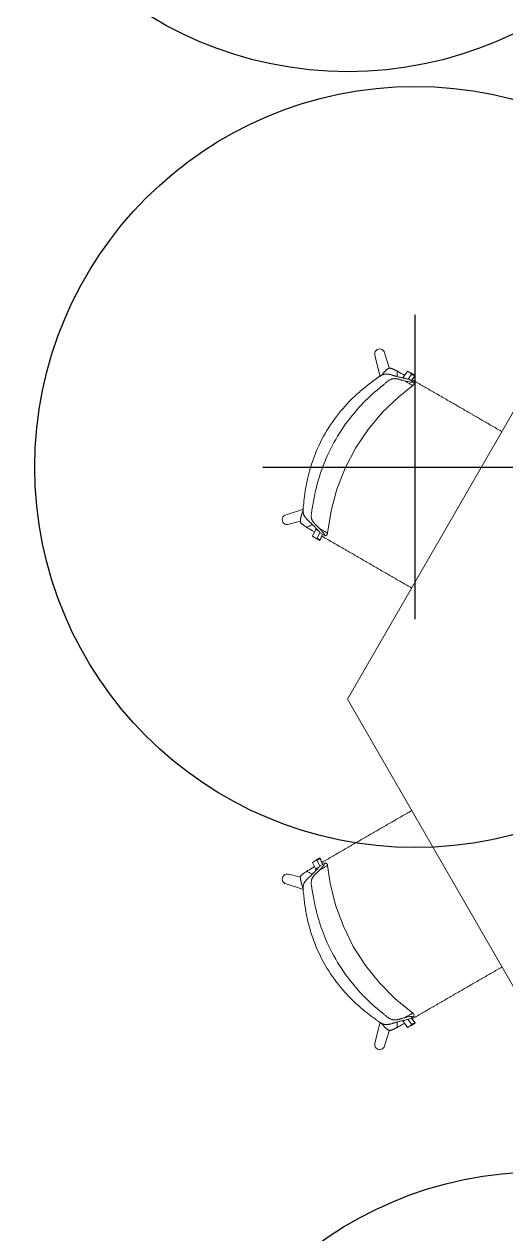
# Model space of a CAD drawing. Header units: millimetres. Extents: x 155920 to 295199, y -4084 to 97293.
# Drawn here: x 183568 to 184835, y 19317 to 22496 of the extents above; entities that cross this region are included whole.
import ezdxf

# ---------------------------------------------------------------- set-up
doc = ezdxf.new("R2010")
doc.units = ezdxf.units.MM
doc.header["$MEASUREMENT"] = 0
doc.layers.add('I-FURN', color=8, linetype='CONTINUOUS', lineweight=9)
doc.layers.add('Social Distancing', color=7, linetype='CONTINUOUS')

msp = doc.modelspace()

# ---------------------------------------------------------------- linework, layer by layer
at = {"layer": 'I-FURN'}
for p, q in [((184993, 21717.5), (184418.1, 20721.5)), ((184490.5, 21624.8), (184504.4, 21569.8)), ((184528.5, 21591), (184515.7, 21631.9)), ((184565.1, 21567.3), (184576.3, 21583.8)), ((184576.3, 21583.8), (184587.8, 21577.2)), ((184567.2, 21565), (184564.6, 21566.5)), ((184570.2, 21564.3), (184565.1, 21567.3)), ((184587.8, 21577.2), (184578.1, 21562.7)), ((184579.6, 21562.5), (184591.4, 21555.6)), ((184596.4, 21572.6), (184584.8, 21579.3)), ((184586, 21558.8), (184596.4, 21572.6)), ((184586.1, 21558.7), (184595.9, 21571.8)), ((184593, 21550.2), (184593.4, 21552.5)), ((184593.4, 21552.5), (184593.2, 21554.6)), ((184552.9, 21516.6), (184590, 21545.9)), ((184590, 21545.9), (184591.4, 21547.2)), ((184591.4, 21547.2), (184592.4, 21548.8)), ((184592.4, 21548.8), (184593, 21550.2)), ((184510.3, 21475.7), (184552.9, 21516.6)), ((184472.3, 21430.3), (184510.3, 21475.7)), ((184439.5, 21381.1), (184472.3, 21430.3)), ((184412.2, 21328.7), (184439.5, 21381.1)), ((184390.7, 21273.6), (184412.2, 21328.7)), ((184375.3, 21216.5), (184390.7, 21273.6)), ((184302.3, 21220.9), (184256.8, 21206.6)), ((184366.1, 21158.2), (184375.3, 21216.5)), ((184264, 21181.5), (184294.7, 21189.3)), ((184325.9, 21150.3), (184334.7, 21168.2)), ((184337.5, 21143.6), (184325.9, 21150.3)), ((184334.2, 21145.1), (184345.7, 21138.5)), ((184334.7, 21168.2), (184342.3, 21163.8)), ((184335.2, 21169), (184340.3, 21166.1)), ((184345.5, 21160.1), (184337.5, 21143.6)), ((184345.6, 21160.1), (184338, 21144.4)), ((184345.7, 21138.5), (184352.9, 21155.3)), ((184346.2, 21139.3), (184353, 21155.2)), ((184346.6, 21158.9), (184358.4, 21152.1)), ((184362.1, 21152), (184360.2, 21151)), ((184363.9, 21153.4), (184362.1, 21152)), ((184364.8, 21154.6), (184363.9, 21153.4)), ((184365.7, 21156.3), (184364.8, 21154.6)), ((184366.1, 21158.2), (184365.7, 21156.3)), ((184418.1, 20721.5), (184993.1, 19725.6)), ((184325.9, 20292.8), (184337.5, 20299.4)), ((184334.7, 20274.8), (184325.9, 20292.8)), ((184345.7, 20304.6), (184334.2, 20297.9)), ((184337.5, 20299.4), (184345.5, 20282.9)), ((184338, 20298.6), (184345.6, 20283)), ((184352.9, 20287.8), (184345.7, 20304.6)), ((184353, 20287.9), (184346.2, 20303.8)), ((184358.4, 20291), (184346.6, 20284.2)), ((184360.2, 20292), (184361.9, 20291.2)), ((184361.9, 20291.2), (184363.4, 20290.1)), ((184363.4, 20290.1), (184364.4, 20289)), ((184364.4, 20289), (184365.6, 20287)), ((184365.6, 20287), (184366.1, 20284.9)), ((184372.9, 20238.1), (184366.1, 20284.9)), ((184294.7, 20253.8), (184264, 20261.6)), ((184342.3, 20279.3), (184334.7, 20274.8)), ((184340.3, 20277), (184335.2, 20274)), ((184256.8, 20236.4), (184302.3, 20222.1)), ((184387.1, 20180.7), (184372.9, 20238.1)), ((184407.4, 20125.2), (184387.1, 20180.7)), ((184433.6, 20072.1), (184407.4, 20125.2)), ((184465.3, 20022.3), (184433.6, 20072.1)), ((184502.3, 19976.1), (184465.3, 20022.3)), ((184544, 19934.2), (184502.3, 19976.1)), ((184590, 19897.1), (184544, 19934.2)), ((184504.4, 19873.2), (184490.5, 19818.3)), ((184564.6, 19876.6), (184567.2, 19878.1)), ((184565.1, 19875.8), (184570.2, 19878.7)), ((184576.3, 19859.2), (184565.1, 19875.8)), ((184578.1, 19880.3), (184587.8, 19865.9)), ((184591.4, 19887.4), (184579.6, 19880.6)), ((184584.8, 19863.8), (184596.4, 19870.5)), ((184596.4, 19870.5), (184586, 19884.3)), ((184595.9, 19871.3), (184586.1, 19884.3)), ((184591.5, 19895.6), (184590, 19897.1)), ((184592.7, 19893.6), (184591.5, 19895.6)), ((184593.1, 19892.2), (184592.7, 19893.6)), ((184593.4, 19890.3), (184593.1, 19892.2)), ((184593.2, 19888.4), (184593.4, 19890.3)), ((184515.7, 19811.2), (184528.5, 19852)), ((184587.8, 19865.9), (184576.3, 19859.2))]:
    msp.add_line(p, q, dxfattribs=at)
for centre, start, end in [((184502.9, 21629.2), 11.9662, 199.5824), ((184259.6, 21193.8), 101.9896, 289.6059), ((184259.6, 20249.2), 70.3941, 258.0104), ((184502.9, 19813.9), 160.4176, 348.0338)]:
    msp.add_arc(centre, 13.1, start, end, dxfattribs=at)
for centre, major_axis, start_param, end_param in [((184588.4, 21596.2), (-8.7, -15.1), 0.238848, 0.322489), ((184599.5, 21588.8), (-8.7, -15.1), 6.026179, 6.605675), ((184600, 21589.6), (-8.7, -15.1), 6.026179, 6.605675), ((184332.8, 21126.9), (-8.7, -15.1), 2.819103, 3.398599), ((184333.3, 21127.7), (-8.7, -15.1), 2.819103, 3.398599), ((184332.8, 20316.2), (-8.7, 15.1), 2.884586, 3.464082), ((184333.3, 20315.4), (-8.7, 15.1), 2.884586, 3.464082), ((184599.5, 19854.3), (-8.7, 15.1), 5.960696, 6.540192), ((184600, 19853.5), (-8.7, 15.1), 5.960696, 6.540192), ((184588.4, 19846.8), (-8.7, 15.1), 5.960696, 6.044337)]:
    msp.add_ellipse(centre, major_axis=major_axis, ratio=0.978487, start_param=start_param, end_param=end_param, dxfattribs=at)
for points, knots in [([(184504.5, 21570.2), (184506.1, 21572), (184508.7, 21574.8), (184511.8, 21578.1), (184513.5, 21580), (184514.8, 21581.3), (184516.1, 21582.6), (184517.2, 21583.7), (184518.4, 21584.8), (184519.7, 21586.1), (184521.1, 21587.3), (184522.5, 21588.5), (184523.7, 21589.3), (184524.6, 21589.9), (184525.3, 21590.3), (184526, 21590.7), (184527, 21591.1), (184528.3, 21591.5), (184529.8, 21591.7), (184531.1, 21591.6), (184532.4, 21591.4), (184533.7, 21591), (184534.9, 21590.6), (184535.7, 21590.2), (184536.2, 21590.1), (184536.6, 21589.9), (184536.9, 21589.7), (184537.4, 21589.5), (184538.2, 21589.2), (184539.3, 21588.7), (184540.4, 21588.1), (184541.4, 21587.7), (184542.1, 21587.3), (184542.8, 21587), (184543.8, 21586.5), (184545.5, 21585.6), (184547, 21584.9), (184548, 21584.4)], [0, 0, 0, 0, 0.125, 0.1875, 0.21875, 0.25, 0.28125, 0.3125, 0.34375, 0.375, 0.40625, 0.4375, 0.46875, 0.484375, 0.5, 0.515625, 0.53125, 0.5625, 0.59375, 0.625, 0.65625, 0.6875, 0.71875, 0.734375, 0.742188, 0.75, 0.757812, 0.765625, 0.78125, 0.8125, 0.84375, 0.859375, 0.875, 0.890625, 0.90625, 0.9375, 1, 1, 1, 1]), ([(184548.9, 21569.2), (184548.9, 21569.6), (184549.1, 21572.3), (184549, 21577.2), (184548.4, 21582), (184548, 21584.4)], [0.93933321, 0.93933321, 0.93933321, 0.93933321, 0.94444444, 0.97222222, 1, 1, 1, 1]), ([(184303.1, 21235.8), (184304.7, 21253.4), (184309.7, 21288.5), (184324.5, 21345.7), (184349.4, 21405.8), (184387.6, 21465.7), (184427.3, 21509.5), (184462.8, 21540.6), (184481.6, 21554.9), (184491.3, 21561.7)], [-1, -1, -1, -1, -0.863636, -0.727273, -0.545455, -0.363636, -0.181818, -0.090909, 0, 0, 0, 0]), ([(184491.3, 21561.7), (184493.3, 21563.4), (184497.3, 21566.6), (184502, 21569.8), (184505.5, 21571.9), (184508.2, 21573.2), (184510.3, 21574.2), (184511.7, 21574.7), (184512.5, 21575), (184513.1, 21575.2), (184513.7, 21575.4), (184514.4, 21575.7), (184515.8, 21576), (184517.6, 21576.3), (184519.6, 21576.4), (184521.6, 21576.3), (184523.4, 21576.2), (184525.2, 21575.9), (184526.6, 21575.7), (184527.6, 21575.5), (184528.1, 21575.5), (184528.5, 21575.4), (184528.9, 21575.4), (184529.5, 21575.3), (184530.4, 21575.1), (184531.6, 21574.9), (184532.9, 21574.5), (184534.6, 21573.9), (184536.2, 21573.3), (184537.8, 21572.7), (184539.1, 21572.4), (184540.3, 21572), (184542, 21571.5), (184545, 21570.7), (184549, 21569.6), (184553.5, 21568.4), (184557.7, 21567.3), (184561.8, 21566.2), (184565.6, 21565.3), (184569.1, 21564.5), (184571.2, 21564.1), (184572.2, 21563.9)], [0, 0, 0, 0, 0.035714, 0.071429, 0.089286, 0.107143, 0.125, 0.133929, 0.138393, 0.142857, 0.147321, 0.151786, 0.160714, 0.178571, 0.196429, 0.214286, 0.232143, 0.25, 0.267857, 0.276786, 0.28125, 0.285714, 0.290179, 0.294643, 0.303571, 0.321429, 0.339286, 0.357143, 0.392857, 0.410714, 0.428571, 0.446429, 0.464286, 0.5, 0.571429, 0.642857, 0.714286, 0.785714, 0.857143, 0.928571, 1, 1, 1, 1]), ([(184568.4, 21558.4), (184566.8, 21558.8), (184564.4, 21559.4), (184561.7, 21560.1), (184560.1, 21560.6), (184558.9, 21560.9), (184557.7, 21561.2), (184556.3, 21561.7), (184554.9, 21562.3), (184553.5, 21562.7), (184552.3, 21563.1), (184551.2, 21563.3), (184550.4, 21563.4), (184549.9, 21563.4), (184549.5, 21563.5), (184549.2, 21563.5), (184548.6, 21563.6), (184547.7, 21563.7), (184546.3, 21563.8), (184544.5, 21564), (184542.6, 21564.2), (184540.7, 21564.2), (184538.6, 21564), (184536.8, 21563.7), (184535.5, 21563.3), (184534.8, 21563), (184534.2, 21562.8), (184533.6, 21562.6), (184532.9, 21562.3), (184531.5, 21561.7), (184529.5, 21560.7), (184527, 21559.2), (184523.7, 21557), (184519.3, 21553.7), (184515.7, 21550.4), (184513.8, 21548.6)], [0, 0, 0, 0, 0.125, 0.1875, 0.21875, 0.25, 0.28125, 0.3125, 0.375, 0.40625, 0.4375, 0.46875, 0.484375, 0.492188, 0.5, 0.507812, 0.515625, 0.53125, 0.5625, 0.59375, 0.625, 0.65625, 0.6875, 0.71875, 0.734375, 0.742188, 0.75, 0.757812, 0.765625, 0.78125, 0.8125, 0.84375, 0.875, 0.9375, 1, 1, 1, 1]), ([(184565.2, 21567.3), (184564.7, 21567.1), (184563.9, 21566.7), (184563, 21566.3), (184562.6, 21566.1)], [-0.8741323, -0.8741323, -0.8741323, -0.8741323, -0.6666667, -0.4718724, -0.4718724, -0.4718724, -0.4718724]), ([(184568.4, 21558.4), (184571, 21556.9), (184575.7, 21554.2), (184581.2, 21551), (184585.3, 21548.6), (184587.6, 21547.3), (184588.8, 21546.6), (184589.5, 21546.2), (184589.9, 21546), (184590, 21545.9), (184590, 21545.9)], [0, 0, 0, 0, 0.1111111, 0.2222222, 0.3333333, 0.4444444, 0.5, 0.5555556, 0.6111111, 0.6625707, 0.6625707, 0.6625707, 0.6625707]), ([(184587.4, 21561.8), (184588.1, 21561.5), (184590.9, 21559.9), (184595.9, 21556.9), (184602.7, 21553), (184609.4, 21549.2), (184618.1, 21544.1), (184628.9, 21537.9), (184639.5, 21531.8), (184648, 21526.9), (184654.6, 21523.1), (184661.2, 21519.3), (184669.9, 21514.2), (184680.7, 21508), (184693.6, 21500.6), (184706.7, 21493), (184719.8, 21485.4), (184732.8, 21477.9), (184743.6, 21471.7), (184752.3, 21466.6), (184758.9, 21462.8), (184765.5, 21459), (184774.2, 21454), (184785, 21447.8), (184795.8, 21441.5), (184804.6, 21436.5), (184811.2, 21432.7), (184817.8, 21428.9), (184822.2, 21426.3), (184824.4, 21425), (184824.5, 21425)], [-0.8977274, -0.8977274, -0.8977274, -0.8977274, -0.8928571, -0.875, -0.8571429, -0.8392857, -0.8214286, -0.7857143, -0.75, -0.7321429, -0.7142857, -0.6964286, -0.6785714, -0.6428571, -0.6071429, -0.5714286, -0.5357143, -0.5, -0.4642857, -0.4464286, -0.4285714, -0.4107143, -0.3928571, -0.3571429, -0.3214286, -0.3035714, -0.2857143, -0.2678571, -0.25, -0.2492433, -0.2492433, -0.2492433, -0.2492433]), ([(184513.8, 21548.6), (184503.7, 21540.7), (184483.9, 21524.2), (184447, 21488.3), (184406.2, 21438.3), (184367.4, 21371.2), (184344.5, 21310.8), (184331.9, 21260.9), (184327.5, 21235.5), (184325.7, 21222.8)], [-1, -1, -1, -1, -0.9, -0.8, -0.6, -0.4, -0.2, -0.1, 0, 0, 0, 0]), ([(184341.6, 21164.6), (184340.3, 21166.1), (184338.1, 21168.6), (184334.4, 21172.4), (184331.5, 21175.4), (184328.4, 21178.5), (184325.1, 21181.8), (184322.1, 21184.8), (184319.7, 21187.2), (184318.1, 21188.8), (184316.8, 21190), (184315.5, 21191.1), (184314.2, 21192.1), (184312.8, 21193.3), (184311.8, 21194.3), (184311, 21195.2), (184310.4, 21195.9), (184310.1, 21196.3), (184309.8, 21196.6), (184309.6, 21197), (184309.3, 21197.4), (184308.7, 21198.2), (184307.8, 21199.3), (184306.7, 21200.7), (184305.6, 21202.2), (184304.6, 21203.9), (184303.6, 21205.7), (184303, 21207.4), (184302.6, 21208.7), (184302.4, 21209.5), (184302.3, 21210.1), (184302.2, 21210.7), (184302, 21211.6), (184301.8, 21213.1), (184301.6, 21215.4), (184301.4, 21218.3), (184301.5, 21222.5), (184301.9, 21228.1), (184302.6, 21233.2), (184303.1, 21235.8)], [0, 0, 0, 0, 0.142857, 0.214286, 0.285714, 0.357143, 0.428571, 0.5, 0.535714, 0.571429, 0.589286, 0.607143, 0.642857, 0.660714, 0.678571, 0.696429, 0.705357, 0.709821, 0.714286, 0.71875, 0.723214, 0.732143, 0.75, 0.767857, 0.785714, 0.803571, 0.821429, 0.839286, 0.848214, 0.852679, 0.857143, 0.861607, 0.866071, 0.875, 0.892857, 0.910714, 0.928571, 0.964286, 1, 1, 1, 1]), ([(184310.9, 21173.7), (184310, 21174.3), (184308.6, 21175.2), (184306.9, 21176.2), (184306, 21176.8), (184305.3, 21177.3), (184304.7, 21177.8), (184303.8, 21178.3), (184302.8, 21179), (184301.8, 21179.7), (184301.1, 21180.3), (184300.7, 21180.6), (184300.4, 21180.8), (184300.1, 21181), (184299.6, 21181.4), (184298.9, 21181.9), (184298, 21182.7), (184297, 21183.7), (184296.2, 21184.6), (184295.4, 21185.8), (184294.9, 21187.2), (184294.5, 21188.5), (184294.4, 21189.5), (184294.4, 21190.3), (184294.4, 21191.1), (184294.4, 21192.2), (184294.6, 21193.7), (184294.9, 21195.5), (184295.3, 21197.3), (184295.7, 21199.1), (184296.1, 21200.7), (184296.5, 21202.2), (184296.9, 21203.9), (184297.4, 21205.7), (184298.2, 21208.2), (184299.5, 21212.5), (184300.7, 21216.2), (184301.4, 21218.4)], [0, 0, 0, 0, 0.0625, 0.09375, 0.109375, 0.125, 0.140625, 0.15625, 0.1875, 0.21875, 0.234375, 0.242188, 0.25, 0.257812, 0.265625, 0.28125, 0.3125, 0.34375, 0.375, 0.40625, 0.4375, 0.46875, 0.484375, 0.5, 0.515625, 0.53125, 0.5625, 0.59375, 0.625, 0.65625, 0.6875, 0.71875, 0.75, 0.78125, 0.8125, 0.875, 1, 1, 1, 1]), ([(184325.7, 21222.8), (184325.1, 21220.3), (184324.1, 21215.5), (184323.4, 21210), (184323.1, 21206), (184323.1, 21203.2), (184323.2, 21201), (184323.4, 21199.5), (184323.5, 21198.6), (184323.6, 21198), (184323.7, 21197.4), (184323.8, 21196.7), (184324.2, 21195.4), (184324.8, 21193.6), (184325.7, 21191.8), (184326.7, 21190), (184327.7, 21188.5), (184328.8, 21187.1), (184329.6, 21185.9), (184330.2, 21185.2), (184330.5, 21184.7), (184330.7, 21184.4), (184330.9, 21184.1), (184331.2, 21183.7), (184331.7, 21183.1), (184332.4, 21182.2), (184333.3, 21181.4), (184334.4, 21180.4), (184335.6, 21179.5), (184336.7, 21178.5), (184337.6, 21177.6), (184338.5, 21176.8), (184339.6, 21175.6), (184341.7, 21173.6), (184343.4, 21171.8), (184344.5, 21170.6)], [0, 0, 0, 0, 0.0625, 0.125, 0.15625, 0.1875, 0.21875, 0.234375, 0.242188, 0.25, 0.257812, 0.265625, 0.28125, 0.3125, 0.34375, 0.375, 0.40625, 0.4375, 0.46875, 0.484375, 0.492188, 0.5, 0.507812, 0.515625, 0.53125, 0.5625, 0.59375, 0.625, 0.6875, 0.71875, 0.75, 0.78125, 0.8125, 0.875, 1, 1, 1, 1]), ([(184310.9, 21173.7), (184313.2, 21174.5), (184317.6, 21176.4), (184322.4, 21179.1), (184325, 21180.8), (184325.7, 21181.4)], [0, 0, 0, 0, 0.02777778, 0.05555556, 0.06747035, 0.06747035, 0.06747035, 0.06747035]), ([(184334.9, 21171.8), (184335, 21171.3), (184335.1, 21170.3), (184335.2, 21169.4), (184335.2, 21169)], [-0.5281276, -0.5281276, -0.5281276, -0.5281276, -0.3333333, -0.1189454, -0.1189454, -0.1189454, -0.1189454]), ([(184366.1, 21158.2), (184366.1, 21158.2), (184366, 21158.2), (184365.6, 21158.5), (184364.8, 21158.9), (184363, 21159.9), (184359.7, 21161.9), (184353.4, 21165.5), (184347.8, 21168.7), (184344.5, 21170.6)], [0.3374293, 0.3374293, 0.3374293, 0.3374293, 0.3888889, 0.4444444, 0.5138889, 0.5833333, 0.7222222, 0.8611111, 1, 1, 1, 1]), ([(184587.2, 21013.9), (184587.2, 21013.9), (184582.8, 21016.4), (184574, 21021.5), (184560.7, 21029.2), (184547.6, 21036.8), (184536.7, 21043), (184527.9, 21048.1), (184521.3, 21051.9), (184514.7, 21055.7), (184506, 21060.7), (184495.3, 21066.9), (184484.6, 21073.1), (184476, 21078.1), (184469.5, 21081.9), (184462.9, 21085.7), (184454.2, 21090.7), (184443.5, 21096.9), (184432.7, 21103.1), (184423.9, 21108.2), (184417.3, 21112), (184410.6, 21115.8), (184401.9, 21120.9), (184391.1, 21127.1), (184378.1, 21134.6), (184364.7, 21142.3), (184355.4, 21147.7), (184350.6, 21150.5), (184350.2, 21150.7)], [-0.7503695, -0.7503695, -0.7503695, -0.7503695, -0.75, -0.7142857, -0.6785714, -0.6428571, -0.6071429, -0.5892857, -0.5714286, -0.5535714, -0.5357143, -0.5, -0.4642857, -0.4464286, -0.4285714, -0.4107143, -0.3928571, -0.3571429, -0.3214286, -0.3035714, -0.2857143, -0.2678571, -0.25, -0.2142857, -0.1785714, -0.1428571, -0.1071429, -0.103964, -0.103964, -0.103964, -0.103964]), ([(184350.2, 20292.3), (184350.6, 20292.5), (184355.4, 20295.3), (184364.7, 20300.7), (184378.1, 20308.4), (184391.1, 20316), (184401.9, 20322.2), (184410.6, 20327.2), (184417.3, 20331.1), (184423.9, 20334.9), (184432.7, 20340), (184443.5, 20346.2), (184454.2, 20352.4), (184462.9, 20357.4), (184469.5, 20361.2), (184476, 20365), (184484.6, 20370), (184495.3, 20376.1), (184506, 20382.3), (184514.7, 20387.3), (184521.3, 20391.1), (184527.9, 20395), (184536.7, 20400), (184547.6, 20406.3), (184560.7, 20413.9), (184574, 20421.5), (184582.8, 20426.6), (184587.2, 20429.2), (184587.2, 20429.2)], [-0.896036, -0.896036, -0.896036, -0.896036, -0.8928571, -0.8571429, -0.8214286, -0.7857143, -0.75, -0.7321429, -0.7142857, -0.6964286, -0.6785714, -0.6428571, -0.6071429, -0.5892857, -0.5714286, -0.5535714, -0.5357143, -0.5, -0.4642857, -0.4464286, -0.4285714, -0.4107143, -0.3928571, -0.3571429, -0.3214286, -0.2857143, -0.25, -0.2496035, -0.2496035, -0.2496035, -0.2496035]), ([(184344.5, 20272.4), (184347.1, 20273.9), (184351.8, 20276.6), (184357.3, 20279.8), (184361.4, 20282.2), (184363.7, 20283.5), (184364.9, 20284.2), (184365.6, 20284.6), (184366, 20284.8), (184366.1, 20284.9), (184366.1, 20284.9)], [0, 0, 0, 0, 0.1111111, 0.2222222, 0.3333333, 0.4444444, 0.5, 0.5555556, 0.6111111, 0.6625707, 0.6625707, 0.6625707, 0.6625707]), ([(184301.4, 20224.6), (184300.7, 20226.9), (184299.5, 20230.6), (184298.2, 20234.9), (184297.4, 20237.3), (184296.9, 20239.2), (184296.5, 20240.8), (184296.1, 20242.4), (184295.7, 20244), (184295.3, 20245.8), (184294.9, 20247.6), (184294.6, 20249.4), (184294.4, 20250.8), (184294.4, 20251.9), (184294.4, 20252.7), (184294.4, 20253.5), (184294.5, 20254.6), (184294.9, 20255.9), (184295.4, 20257.3), (184296.2, 20258.4), (184297, 20259.4), (184298, 20260.4), (184298.9, 20261.1), (184299.6, 20261.7), (184300.1, 20262), (184300.4, 20262.3), (184300.7, 20262.5), (184301.1, 20262.8), (184301.8, 20263.3), (184302.8, 20264), (184303.8, 20264.7), (184304.7, 20265.3), (184305.3, 20265.7), (184306, 20266.2), (184306.9, 20266.8), (184308.6, 20267.9), (184310, 20268.8), (184310.9, 20269.4)], [0, 0, 0, 0, 0.125, 0.1875, 0.21875, 0.25, 0.28125, 0.3125, 0.34375, 0.375, 0.40625, 0.4375, 0.46875, 0.484375, 0.5, 0.515625, 0.53125, 0.5625, 0.59375, 0.625, 0.65625, 0.6875, 0.71875, 0.734375, 0.742188, 0.75, 0.757812, 0.765625, 0.78125, 0.8125, 0.84375, 0.859375, 0.875, 0.890625, 0.90625, 0.9375, 1, 1, 1, 1]), ([(184303.1, 20207.3), (184302.6, 20209.9), (184301.9, 20214.9), (184301.5, 20220.6), (184301.4, 20224.7), (184301.6, 20227.7), (184301.8, 20229.9), (184302, 20231.5), (184302.2, 20232.3), (184302.3, 20232.9), (184302.4, 20233.5), (184302.6, 20234.3), (184303, 20235.6), (184303.6, 20237.4), (184304.6, 20239.2), (184305.6, 20240.9), (184306.7, 20242.4), (184307.8, 20243.8), (184308.7, 20244.9), (184309.3, 20245.6), (184309.6, 20246.1), (184309.8, 20246.4), (184310.1, 20246.7), (184310.4, 20247.2), (184311, 20247.9), (184311.8, 20248.8), (184312.8, 20249.7), (184314.2, 20250.9), (184315.5, 20252), (184316.8, 20253.1), (184317.8, 20254), (184318.7, 20254.9), (184320, 20256.2), (184322.1, 20258.3), (184325.1, 20261.3), (184328.4, 20264.5), (184331.5, 20267.6), (184334.4, 20270.7), (184337.2, 20273.5), (184339.6, 20276.1), (184341, 20277.7), (184341.6, 20278.5)], [0, 0, 0, 0, 0.035714, 0.071429, 0.089286, 0.107143, 0.125, 0.133929, 0.138393, 0.142857, 0.147321, 0.151786, 0.160714, 0.178571, 0.196429, 0.214286, 0.232143, 0.25, 0.267857, 0.276786, 0.28125, 0.285714, 0.290179, 0.294643, 0.303571, 0.321429, 0.339286, 0.357143, 0.392857, 0.410714, 0.428571, 0.446429, 0.464286, 0.5, 0.571429, 0.642857, 0.714286, 0.785714, 0.857143, 0.928571, 1, 1, 1, 1]), ([(184325.7, 20261.7), (184324.9, 20262.3), (184322.3, 20264), (184317.6, 20266.7), (184313.2, 20268.6), (184310.9, 20269.4)], [0.93303317, 0.93303317, 0.93303317, 0.93303317, 0.94444444, 0.97222222, 1, 1, 1, 1]), ([(184344.5, 20272.4), (184343.4, 20271.3), (184341.7, 20269.5), (184339.6, 20267.5), (184338.5, 20266.3), (184337.6, 20265.4), (184336.7, 20264.6), (184335.6, 20263.6), (184334.4, 20262.7), (184333.3, 20261.7), (184332.4, 20260.8), (184331.7, 20260), (184331.2, 20259.3), (184330.9, 20258.9), (184330.7, 20258.6), (184330.5, 20258.3), (184330.2, 20257.9), (184329.6, 20257.1), (184328.8, 20256), (184327.7, 20254.6), (184326.7, 20253), (184325.7, 20251.3), (184324.8, 20249.4), (184324.2, 20247.7), (184323.8, 20246.4), (184323.7, 20245.6), (184323.6, 20245), (184323.5, 20244.4), (184323.4, 20243.6), (184323.2, 20242.1), (184323.1, 20239.9), (184323.1, 20237), (184323.4, 20233), (184324.1, 20227.6), (184325.1, 20222.8), (184325.7, 20220.3)], [0, 0, 0, 0, 0.125, 0.1875, 0.21875, 0.25, 0.28125, 0.3125, 0.375, 0.40625, 0.4375, 0.46875, 0.484375, 0.492188, 0.5, 0.507812, 0.515625, 0.53125, 0.5625, 0.59375, 0.625, 0.65625, 0.6875, 0.71875, 0.734375, 0.742188, 0.75, 0.757812, 0.765625, 0.78125, 0.8125, 0.84375, 0.875, 0.9375, 1, 1, 1, 1]), ([(184335.2, 20274.1), (184335.2, 20273.6), (184335.1, 20272.7), (184335, 20271.7), (184334.9, 20271.3)], [-0.8810546, -0.8810546, -0.8810546, -0.8810546, -0.6666667, -0.4718724, -0.4718724, -0.4718724, -0.4718724]), ([(184325.7, 20220.3), (184327.5, 20207.5), (184331.9, 20182.2), (184344.5, 20132.2), (184367.4, 20071.9), (184406.2, 20004.8), (184447, 19954.8), (184483.9, 19918.9), (184503.7, 19902.3), (184513.8, 19894.4)], [-1, -1, -1, -1, -0.9, -0.8, -0.6, -0.4, -0.2, -0.1, 0, 0, 0, 0]), ([(184491.3, 19881.4), (184476.8, 19891.6), (184448.9, 19913.4), (184406.8, 19954.8), (184367.2, 20006.5), (184334.4, 20069.5), (184316.3, 20125.8), (184307.1, 20172.1), (184304.2, 20195.5), (184303.1, 20207.3)], [-1, -1, -1, -1, -0.863636, -0.727273, -0.545455, -0.363636, -0.181818, -0.090909, 0, 0, 0, 0]), ([(184824.5, 20018.1), (184824.4, 20018.1), (184822.2, 20016.7), (184817.8, 20014.2), (184811.2, 20010.4), (184804.6, 20006.6), (184795.8, 20001.5), (184785, 19995.3), (184774.2, 19989.1), (184765.5, 19984), (184758.9, 19980.2), (184752.3, 19976.4), (184743.6, 19971.4), (184732.8, 19965.1), (184719.8, 19957.6), (184706.7, 19950), (184693.6, 19942.5), (184680.7, 19935), (184669.9, 19928.8), (184661.2, 19923.8), (184654.6, 19920), (184648, 19916.2), (184639.5, 19911.2), (184628.9, 19905.1), (184618.1, 19898.9), (184609.4, 19893.9), (184602.7, 19890), (184595.9, 19886.1), (184590.9, 19883.2), (184588, 19881.6), (184587.4, 19881.2)], [-0.7508218, -0.7508218, -0.7508218, -0.7508218, -0.75, -0.7321429, -0.7142857, -0.6964286, -0.6785714, -0.6428571, -0.6071429, -0.5892857, -0.5714286, -0.5535714, -0.5357143, -0.5, -0.4642857, -0.4285714, -0.3928571, -0.3571429, -0.3214286, -0.3035714, -0.2857143, -0.2678571, -0.25, -0.2142857, -0.1785714, -0.1607143, -0.1428571, -0.125, -0.1071429, -0.1022726, -0.1022726, -0.1022726, -0.1022726]), ([(184572.2, 19879.1), (184570.2, 19878.8), (184566.9, 19878.1), (184561.8, 19876.8), (184557.7, 19875.8), (184553.5, 19874.6), (184549, 19873.4), (184545, 19872.3), (184541.6, 19871.4), (184539.5, 19870.8), (184537.8, 19870.3), (184536.2, 19869.7), (184534.6, 19869.1), (184532.9, 19868.6), (184531.6, 19868.2), (184530.4, 19867.9), (184529.5, 19867.8), (184528.9, 19867.7), (184528.5, 19867.6), (184528.1, 19867.6), (184527.6, 19867.5), (184526.6, 19867.4), (184525.2, 19867.2), (184523.4, 19866.9), (184521.6, 19866.7), (184519.6, 19866.7), (184517.6, 19866.8), (184515.8, 19867.1), (184514.4, 19867.4), (184513.7, 19867.6), (184513.1, 19867.8), (184512.5, 19868), (184511.7, 19868.3), (184510.3, 19868.9), (184508.2, 19869.8), (184505.5, 19871.2), (184502, 19873.3), (184497.3, 19876.5), (184493.3, 19879.6), (184491.3, 19881.4)], [0, 0, 0, 0, 0.142857, 0.214286, 0.285714, 0.357143, 0.428571, 0.5, 0.535714, 0.571429, 0.589286, 0.607143, 0.642857, 0.660714, 0.678571, 0.696429, 0.705357, 0.709821, 0.714286, 0.71875, 0.723214, 0.732143, 0.75, 0.767857, 0.785714, 0.803571, 0.821429, 0.839286, 0.848214, 0.852679, 0.857143, 0.861607, 0.866071, 0.875, 0.892857, 0.910714, 0.928571, 0.964286, 1, 1, 1, 1]), ([(184548, 19858.7), (184547, 19858.2), (184545.5, 19857.4), (184543.8, 19856.6), (184542.8, 19856.1), (184542.1, 19855.7), (184541.4, 19855.4), (184540.4, 19854.9), (184539.3, 19854.4), (184538.2, 19853.9), (184537.4, 19853.5), (184536.9, 19853.3), (184536.6, 19853.2), (184536.2, 19853), (184535.7, 19852.8), (184534.9, 19852.5), (184533.7, 19852.1), (184532.4, 19851.7), (184531.1, 19851.4), (184529.8, 19851.4), (184528.3, 19851.6), (184527, 19851.9), (184526, 19852.4), (184525.3, 19852.7), (184524.6, 19853.1), (184523.7, 19853.7), (184522.5, 19854.6), (184521.1, 19855.7), (184519.7, 19857), (184518.4, 19858.2), (184517.2, 19859.4), (184516.1, 19860.5), (184514.8, 19861.7), (184513.5, 19863.1), (184511.8, 19864.9), (184508.7, 19868.2), (184506.1, 19871.1), (184504.5, 19872.9)], [0, 0, 0, 0, 0.0625, 0.09375, 0.109375, 0.125, 0.140625, 0.15625, 0.1875, 0.21875, 0.234375, 0.242188, 0.25, 0.257812, 0.265625, 0.28125, 0.3125, 0.34375, 0.375, 0.40625, 0.4375, 0.46875, 0.484375, 0.5, 0.515625, 0.53125, 0.5625, 0.59375, 0.625, 0.65625, 0.6875, 0.71875, 0.75, 0.78125, 0.8125, 0.875, 1, 1, 1, 1]), ([(184513.8, 19894.4), (184515.7, 19892.6), (184519.3, 19889.4), (184523.7, 19886), (184527, 19883.8), (184529.5, 19882.4), (184531.5, 19881.4), (184532.9, 19880.8), (184533.6, 19880.5), (184534.2, 19880.2), (184534.8, 19880), (184535.5, 19879.8), (184536.8, 19879.4), (184538.6, 19879.1), (184540.7, 19878.9), (184542.6, 19878.9), (184544.5, 19879), (184546.3, 19879.2), (184547.7, 19879.4), (184548.6, 19879.5), (184549.2, 19879.6), (184549.5, 19879.6), (184549.9, 19879.6), (184550.4, 19879.7), (184551.2, 19879.8), (184552.3, 19880), (184553.5, 19880.3), (184554.9, 19880.8), (184556.3, 19881.3), (184557.7, 19881.8), (184558.9, 19882.2), (184560.1, 19882.5), (184561.7, 19882.9), (184564.4, 19883.6), (184566.8, 19884.3), (184568.4, 19884.7)], [0, 0, 0, 0, 0.0625, 0.125, 0.15625, 0.1875, 0.21875, 0.234375, 0.242188, 0.25, 0.257812, 0.265625, 0.28125, 0.3125, 0.34375, 0.375, 0.40625, 0.4375, 0.46875, 0.484375, 0.492188, 0.5, 0.507812, 0.515625, 0.53125, 0.5625, 0.59375, 0.625, 0.6875, 0.71875, 0.75, 0.78125, 0.8125, 0.875, 1, 1, 1, 1]), ([(184548, 19858.7), (184548.4, 19861.1), (184549, 19865.8), (184549.1, 19870.8), (184548.9, 19873.4), (184548.9, 19873.8)], [0, 0, 0, 0, 0.02777778, 0.05555556, 0.06066679, 0.06066679, 0.06066679, 0.06066679]), ([(184562.6, 19876.9), (184563, 19876.7), (184563.9, 19876.3), (184564.7, 19876), (184565.1, 19875.8)], [-0.5281276, -0.5281276, -0.5281276, -0.5281276, -0.3333333, -0.1258677, -0.1258677, -0.1258677, -0.1258677]), ([(184590, 19897.1), (184590, 19897.1), (184589.9, 19897.1), (184589.4, 19896.8), (184588.7, 19896.3), (184586.9, 19895.3), (184583.5, 19893.4), (184577.3, 19889.8), (184571.7, 19886.5), (184568.4, 19884.7)], [0.3374293, 0.3374293, 0.3374293, 0.3374293, 0.3888889, 0.4444444, 0.5138889, 0.5833333, 0.7222222, 0.8611111, 1, 1, 1, 1])]:
    msp.add_open_spline(points, degree=3, knots=knots, dxfattribs=at)
for points in [[(184548, 21584.4), (184548.6, 21584.1), (184549.7, 21583.5), (184550.9, 21582.9), (184551.4, 21582.6)], [(184551.4, 21582.6), (184556.8, 21579.6), (184562.2, 21576.4), (184567.9, 21573.1)], [(184591.4, 21555.6), (184591, 21555.4), (184590, 21554.9), (184587.4, 21554.7), (184583.8, 21555.1), (184579.4, 21555.8), (184574.3, 21556.9), (184570.4, 21557.9), (184568.4, 21558.4)], [(184572.2, 21563.9), (184573.5, 21563.6), (184576.1, 21563.1), (184578.5, 21562.7), (184579.6, 21562.5)], [(184592.5, 21555), (184592.9, 21554.8), (184593.3, 21554.6), (184593.2, 21554.6), (184592.6, 21555), (184591.9, 21555.4), (184591.4, 21555.6)], [(184302.6, 21221.9), (184302.2, 21220.8), (184301.8, 21219.6), (184301.4, 21218.4)], [(184301.4, 21218.4), (184301.8, 21219.6), (184302.2, 21220.7), (184302.6, 21221.9)], [(184314.1, 21171.6), (184313.6, 21171.9), (184312.5, 21172.6), (184311.4, 21173.3), (184310.9, 21173.7)], [(184330.5, 21162.1), (184324.8, 21165.4), (184319.4, 21168.5), (184314.1, 21171.6)], [(184344.5, 21170.6), (184346, 21169.1), (184348.8, 21166.3), (184352.2, 21162.4), (184355.1, 21159), (184357.2, 21156.1), (184358.3, 21153.7), (184358.5, 21152.5), (184358.4, 21152.1)], [(184346.6, 21158.9), (184345.9, 21159.8), (184344.3, 21161.6), (184342.6, 21163.6), (184341.6, 21164.6)], [(184358.4, 21152.1), (184358.9, 21151.8), (184359.6, 21151.4), (184360.2, 21151.1), (184360.3, 21151), (184359.9, 21151.2), (184359.5, 21151.4)], [(184314.1, 20271.5), (184319.4, 20274.5), (184324.8, 20277.7), (184330.5, 20281)], [(184341.6, 20278.5), (184342.6, 20279.5), (184344.3, 20281.5), (184345.9, 20283.3), (184346.6, 20284.2)], [(184358.4, 20291), (184358.5, 20290.5), (184358.3, 20289.4), (184357.2, 20287), (184355.1, 20284.1), (184352.2, 20280.7), (184348.8, 20276.8), (184346, 20273.9), (184344.5, 20272.4)], [(184359.5, 20291.6), (184359.9, 20291.8), (184360.3, 20292), (184360.2, 20292), (184359.6, 20291.7), (184358.9, 20291.3), (184358.4, 20291)], [(184310.9, 20269.4), (184311.4, 20269.7), (184312.5, 20270.4), (184313.6, 20271.1), (184314.1, 20271.5)], [(184302.6, 20221.2), (184302.2, 20222.3), (184301.8, 20223.5), (184301.4, 20224.6)], [(184301.4, 20224.6), (184301.8, 20223.5), (184302.2, 20222.3), (184302.6, 20221.1)], [(184567.9, 19869.9), (184562.2, 19866.7), (184556.8, 19863.5), (184551.4, 19860.4)], [(184568.4, 19884.7), (184570.4, 19885.2), (184574.3, 19886.2), (184579.4, 19887.2), (184583.8, 19888), (184587.4, 19888.4), (184590, 19888.1), (184591, 19887.7), (184591.4, 19887.4)], [(184579.6, 19880.6), (184578.5, 19880.4), (184576.1, 19880), (184573.5, 19879.4), (184572.2, 19879.1)], [(184591.4, 19887.4), (184591.9, 19887.7), (184592.6, 19888.1), (184593.2, 19888.4), (184593.3, 19888.5), (184592.9, 19888.2), (184592.5, 19888.1)], [(184551.4, 19860.4), (184550.9, 19860.1), (184549.7, 19859.6), (184548.6, 19859), (184548, 19858.7)]]:
    msp.add_open_spline(points, degree=3, dxfattribs=at)
at = {"layer": 'Social Distancing'}
for p, q in [((184596.1, 20931.9), (184596.1, 21731.9)), ((184196.1, 21331.9), (184996.1, 21331.9))]:
    msp.add_line(p, q, dxfattribs=at)
for centre in [(184419.4, 23370.8), (184596.1, 21331.9), (184926.5, 18479.8)]:
    msp.add_circle(centre, 1000, dxfattribs=at)

doc.saveas('drawing.dxf')
